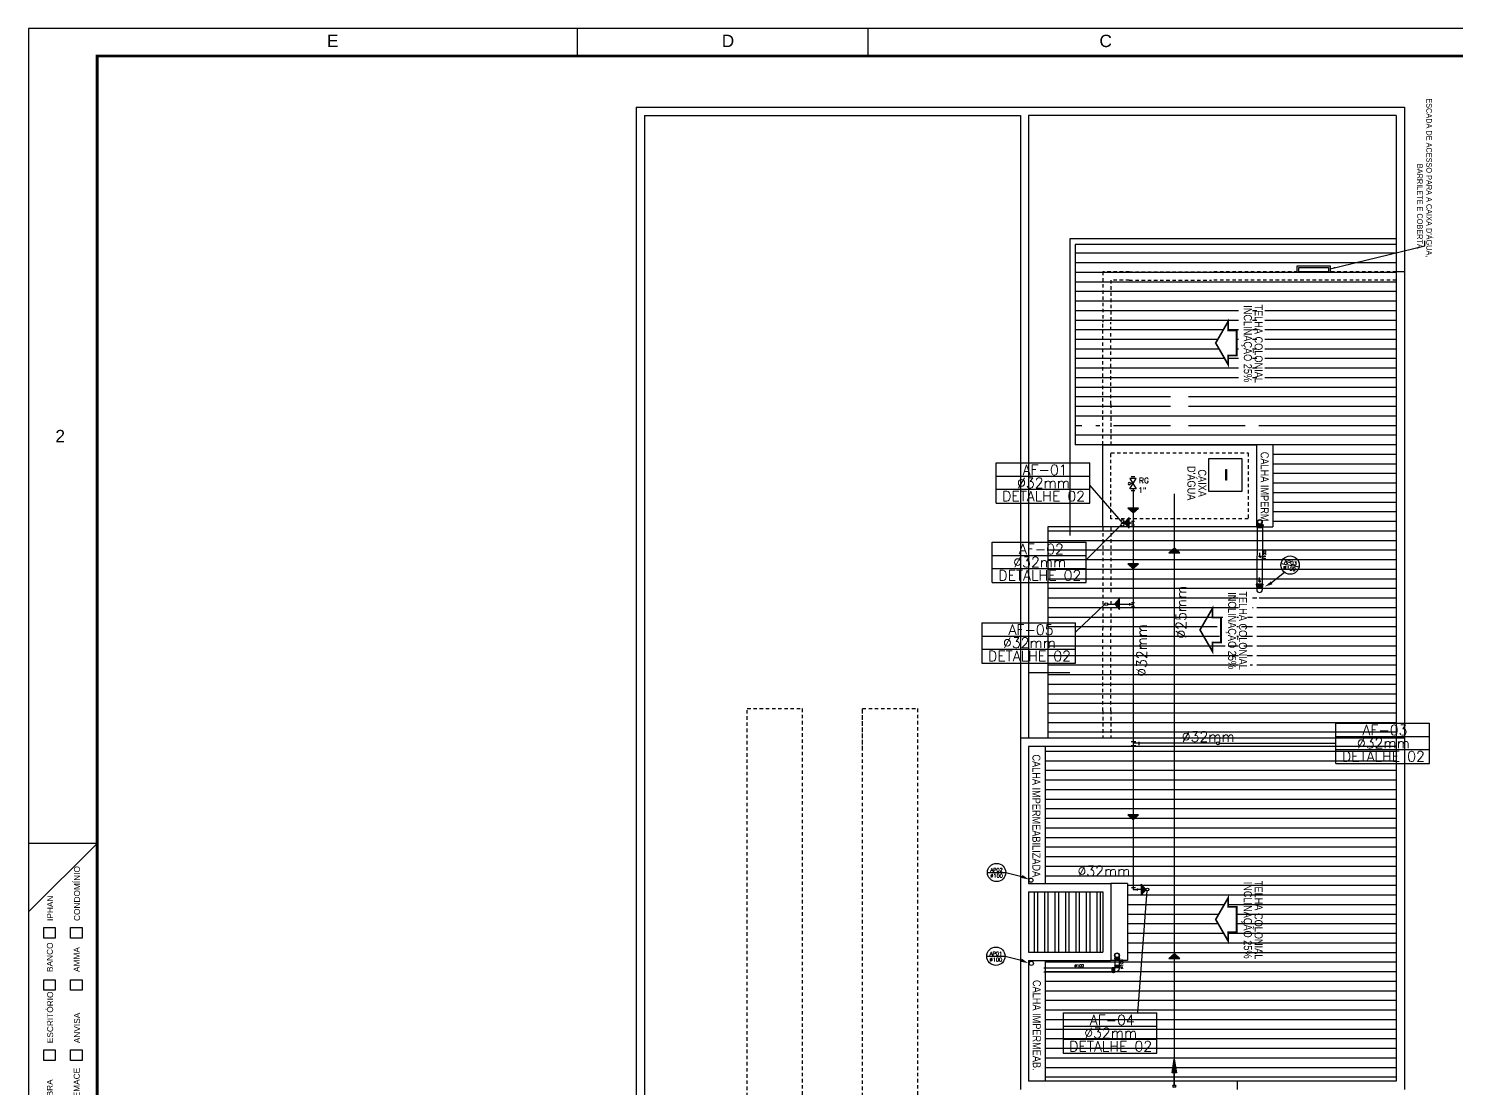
# Model space of a CAD drawing. Header units: millimetres. Extents: x 2993 to 6523, y 1057 to 2221.
# Drawn here: x 3089.8 to 3141.9, y 1137.3 to 1176 of the extents above; entities that cross this region are included whole.
import ezdxf
from ezdxf.enums import TextEntityAlignment as Align

# ---------------------------------------------------------------- set-up
doc = ezdxf.new("R2010")
doc.units = ezdxf.units.MM
doc.linetypes.add('HIDDEN2', pattern=[0.1875, 0.125, -0.0625])
for name, color, linetype in [('-HIDRO', 8, 'Continuous'), ('AR-MOB', 252, 'Continuous'), ('CONEXAO_AG_FRIA', 2, 'Continuous'), ('CONEXOES', 3, 'Continuous'), ('E-txt-g', 3, 'Continuous'), ('HIDRA', 4, 'Continuous'), ('PONTOS_ELETRICOS', 8, 'Continuous'), ("PRANCHA - PROJETU'S", 7, 'Continuous'), ('Texto-Tubos', 7, 'Continuous'), ('TigreCad', 3, 'Continuous'), ('Tinterno', 9, 'Continuous')]:
    doc.layers.add(name, color=color, linetype=linetype)
doc.layers.add('E-Txt-W', color=7, linetype='Continuous', lineweight=20)
doc.styles.add('ADITIVOCAD', font='ROMANS.shx')
doc.styles.add('ARIAL', font='arial.ttf', dxfattribs={"height": 2})
doc.styles.add('F2', font='ARIALN.TTF')
doc.styles.add('REG60', font='romans.shx', dxfattribs={"width": 0.8, "height": 0.15})
doc.styles.add('REG80', font='romans.shx', dxfattribs={"width": 0.8, "height": 0.2})
doc.styles.add('ROMANS', font='romans')
doc.styles.get("Standard").update_dxf_attribs({"font": 'arial.ttf'})
doc.styles.add('TCTUBOS-TXT', font='txt.shx')
doc.dimstyles.get("Standard").update_dxf_attribs({"dimtxt": 0.18, "dimasz": 0.18, "dimexe": 0.18, "dimexo": 0.0625, "dimgap": 0.09, "dimtad": 0, "dimtih": 1, "dimtoh": 1, "dimdec": 4, "dimzin": 0, "dimdsep": 46, "dimtxsty": 'Standard', "dimcen": 0.09, "dimadec": 0, "dimazin": 0, "dimtfac": 1, "dimtdec": 4, "dimtofl": 0, "dimtmove": 0, "dimatfit": 3, "dimfxl": 1, "dimtolj": 1, "dimtzin": 0, "dimarcsym": 0})
pattern_1 = [(360, (1064.3255, 11695.22378), (1e-16, 0.34925), [])]

# ---------------------------------------------------------------- blocks, each defined once
blk = doc.blocks.new('Seta')
at = {"color": 2, "const_width": 2}
blk.add_lwpolyline([(10, 15), (10, 26), (25, 0), (10, -26), (10, -15), (0, -15), (0, 15)], close=True, dxfattribs=at)
blk = doc.blocks.new('TXT-AMB75')
at = {"layer": 'E-txt-g', "style": 'REG80', "width": 0.8, "flags": 8}
blk.add_attdef('TXT', text='', height=0.2, dxfattribs=at).set_placement((0.005, 0.296), align=Align.CENTER)
at = {"layer": 'E-Txt-W', "style": 'REG60', "width": 0.8, "flags": 8}
blk.add_attdef('TXT', text='', height=0.15, dxfattribs=at).set_placement((0.005, 0.027), align=Align.CENTER)
blk = doc.blocks.new('Tsobe')
at = {"layer": 'PONTOS_ELETRICOS'}
blk.add_hatch(color=256, dxfattribs=at).paths.add_polyline_path([(0.242, 0.04), (0.242, 0), (0.242, -0.04), (0.492, 0)])
blk.add_lwpolyline([(0.025, 0), (0.242, 0), (0.242, 0.04), (0.492, 0), (0.242, -0.04), (0.242, 0)], dxfattribs=at)
blk.add_circle((0, 0), 0.025, dxfattribs=at)
blk = doc.blocks.new('j9n75s')
at = {"layer": 'TigreCad'}
for p, q in [((23, 38), (46, 38)), ((23, -38), (46, -38))]:
    blk.add_line(p, q, dxfattribs=at)
for radius in [44.3, 39.8]:
    blk.add_circle((0, 0), radius, dxfattribs=at)
at = {"layer": 'Tinterno'}
blk.add_line((46, -38), (46, 38), dxfattribs=at)
blk.add_circle((0, 0), 38, dxfattribs=at)
blk = doc.blocks.new('11030904p')
at = {"layer": 'TigreCad'}
for p, q in [((0, -40), (0, 40)), ((0, 40), (5, 40)), ((6, 41), (6, 44)), ((7, 44), (16, 44)), ((7, -43), (7, 43)), ((16, -43), (16, 43)), ((17, 41), (17, 43)), ((18, 40), (27, 40)), ((27, 40), (45, 40)), ((27, 40), (27, 40)), ((45, 40), (46, 38)), ((46, 38), (46, -38)), ((0, -40), (5, -40)), ((6, -41), (6, -44)), ((7, -44), (16, -44)), ((17, -41), (17, -43)), ((18, -40), (27, -40)), ((27, -40), (45, -40)), ((27, -40), (27, -40)), ((45, -40), (46, -38))]:
    blk.add_line(p, q, dxfattribs=at)
for centre, start, end in [((5, 41), 270, 345), ((7, 43), 90, 165), ((16, 43), 5, 90), ((18, 41), 185, 270), ((5, -41), 15, 90), ((7, -43), 195, 270), ((16, -43), 270, 355), ((18, -41), 90, 175)]:
    blk.add_arc(centre, 1, start, end, dxfattribs=at)
at = {"layer": 'Tinterno'}
for p, q in [((5, -40), (5, 40)), ((17, -40), (17, 40)), ((27, 40), (27, -40)), ((27, 40), (27, -40)), ((45, 40), (45, -40))]:
    blk.add_line(p, q, dxfattribs=at)
blk = doc.blocks.new('j9n75p')
at = {"layer": 'TigreCad'}
for p, q in [((41, 38), (35, 38)), ((43, 40), (41, 38)), ((61, 40), (43, 40)), ((43, 40), (43, -40)), ((70, 40), (61, 40)), ((61, 40), (61, 40)), ((61, 40), (61, -40)), ((71, 41), (71, 43)), ((81, 44), (72, 44)), ((72, 43), (72, -43)), ((81, 43), (81, -43)), ((82, 41), (82, 44)), ((88, 40), (83, 40)), ((88, 40), (88, -40)), ((-38, -36), (-38, -46)), ((38, -39), (38, -46)), ((41, -38), (39, -38)), ((43, -40), (41, -38)), ((61, -40), (43, -40)), ((70, -40), (61, -40)), ((61, -40), (61, -40)), ((71, -41), (71, -43)), ((81, -44), (72, -44)), ((82, -41), (82, -44)), ((88, -40), (83, -40))]:
    blk.add_line(p, q, dxfattribs=at)
for centre, radius, start, end in [((36, -36), 73.7, 90, 180), ((70, 41), 1, 270, 355), ((72, 43), 1, 90, 175), ((81, 43), 1, 15, 90), ((83, 41), 1, 195, 270), ((39, -39), 1.5, 90, 180), ((70, -41), 1, 5, 90), ((72, -43), 1, 185, 270), ((81, -43), 1, 270, 345), ((83, -41), 1, 90, 165)]:
    blk.add_arc(centre, radius, start, end, dxfattribs=at)
at = {"layer": 'Tinterno'}
for p, q in [((41, 38), (41, -38)), ((61, 40), (61, -40)), ((70, 40), (70, -40)), ((71, 40), (71, -40)), ((83, 40), (83, -40)), ((38, -46), (-38, -46))]:
    blk.add_line(p, q, dxfattribs=at)
blk = doc.blocks.new('Adh_Afn')
blk.add_line((-0.25, 0), (0.25, 0))
blk.add_circle((0, 0), 0.25)
at = {"flags": 8}
for tag, p in [('$AF', (0, 0.07)), ('$DIAM', (0, -0.091))]:
    blk.add_attdef(tag, text='', height=0.1, dxfattribs=at).set_placement(p, align=Align.MIDDLE)
blk = doc.blocks.new('ADFSGASDFG')
at = {"layer": "PRANCHA - PROJETU'S", "color": 1}
for p, q in [((360.678, 107.346), (276.578, 107.346)), ((276.578, 107.346), (276.578, 47.946)), ((296.578, 106.346), (296.578, 107.346)), ((307.178, 106.346), (307.178, 107.346)), ((279.078, 77.646), (276.578, 75.146)), ((279.078, 77.646), (276.578, 77.646))]:
    blk.add_line(p, q, dxfattribs=at)
at = {"layer": "PRANCHA - PROJETU'S", "color": 4, "const_width": 0.1}
blk.add_lwpolyline([(279.078, 106.346), (359.678, 106.346), (359.678, 48.946), (279.078, 48.946)], close=True, dxfattribs=at)
at = {"layer": "PRANCHA - PROJETU'S"}
for points in [[(277.13, 74.573), (277.548, 74.573), (277.548, 74.187), (277.13, 74.187)], [(278.109, 74.573), (278.526, 74.573), (278.526, 74.187), (278.109, 74.187)], [(277.13, 72.674), (277.548, 72.674), (277.548, 72.289), (277.13, 72.289)], [(278.109, 72.674), (278.526, 72.674), (278.526, 72.289), (278.109, 72.289)], [(277.13, 70.118), (277.548, 70.118), (277.548, 69.732), (277.13, 69.732)], [(278.109, 70.118), (278.526, 70.118), (278.526, 69.732), (278.109, 69.732)]]:
    blk.add_lwpolyline(points, close=True, dxfattribs=at)
at = {"layer": "PRANCHA - PROJETU'S", "color": 50, "linetype": 'Continuous', "style": 'ARIAL'}
for s, p in [('E', (287.661, 106.896)), ('D', (302.065, 106.896)), ('C', (315.828, 106.896)), ('2', (277.732, 92.496))]:
    blk.add_text(s, height=0.45, dxfattribs=at).set_placement(p, align=Align.MIDDLE)
at = {"layer": "PRANCHA - PROJETU'S", "color": 2, "style": 'ARIAL'}
for s, p in [('CONDOMÍNIO', (278.235, 74.816)), ('IPHAN', (277.256, 74.816)), ('BANCO', (277.245, 72.956)), ('AMMA', (278.224, 72.956)), ('ESCRITÓRIO', (277.256, 70.361)), ('ANVISA', (278.235, 70.361)), ('SEMACE', (278.224, 68.185)), ('OBRA', (277.245, 68.185))]:
    blk.add_text(s, height=0.2168, rotation=90, dxfattribs=at).set_placement(p, align=Align.TOP_LEFT)
blk = doc.blocks.new('setaa')
at = {"layer": 'HIDRA'}
blk.add_hatch(color=256, dxfattribs=at).paths.add_polyline_path([(3262.243, 1113.153), (3262.154, 1113.055), (3262.243, 1112.956)])
for p, q in [((3262.154, 1113.055), (3262.243, 1113.153)), ((3262.154, 1113.055), (3262.243, 1112.956)), ((3262.243, 1112.956), (3262.243, 1113.153))]:
    blk.add_line(p, q, dxfattribs=at)
blk = doc.blocks.new('11031030p')
at = {"layer": 'TigreCad'}
for p, q in [((0, -53), (0, 53)), ((0, 53), (4, 53)), ((6, 57), (5, 54)), ((7, 58), (17, 58)), ((7, -57), (7, 57)), ((17, -57), (17, 57)), ((18, 57), (18, 54)), ((19, 53), (31, 53)), ((31, 53), (31, 53)), ((51, 53), (31, 53)), ((51, 53), (53, 51)), ((53, -51), (53, 51)), ((0, -53), (4, -53)), ((6, -57), (5, -54)), ((7, -58), (17, -58)), ((18, -57), (18, -54)), ((19, -53), (31, -53)), ((31, -53), (31, -53)), ((31, -53), (51, -53)), ((51, -53), (53, -51))]:
    blk.add_line(p, q, dxfattribs=at)
for centre, start, end in [((4, 54), 270, 345), ((7, 57), 90, 165), ((17, 57), 5, 90), ((19, 54), 185, 270), ((4, -54), 15, 90), ((7, -57), 195, 270), ((17, -57), 270, 355), ((19, -54), 90, 175)]:
    blk.add_arc(centre, 1, start, end, dxfattribs=at)
at = {"layer": 'Tinterno'}
for p, q in [((5, -53), (5, 53)), ((18, -53), (18, 53)), ((31, 53), (31, -53)), ((31, 53), (31, -53)), ((51, 53), (51, -53))]:
    blk.add_line(p, q, dxfattribs=at)
blk = doc.blocks.new('j9n100d')
at = {"layer": 'TigreCad'}
for p, q in [((55, 51), (0, 51)), ((57, 53), (55, 51)), ((57, 53), (57, -53)), ((77, 53), (57, 53)), ((77, 53), (77, -53)), ((89, 53), (77, 53)), ((77, 53), (77, 53)), ((90, 57), (90, 54)), ((101, 58), (91, 58)), ((91, 57), (91, -57)), ((101, 57), (101, -57)), ((102, 57), (103, 54)), ((108, 53), (104, 53)), ((108, 53), (108, -53)), ((55, -51), (0, -51)), ((57, -53), (55, -51)), ((77, -53), (57, -53)), ((89, -53), (77, -53)), ((77, -53), (77, -53)), ((90, -57), (90, -54)), ((101, -58), (91, -58)), ((102, -57), (103, -54)), ((108, -53), (104, -53))]:
    blk.add_line(p, q, dxfattribs=at)
for centre, radius, start, end in [((0, 0), 50.8, 90, 270), ((89, 54), 1, 270, 355), ((91, 57), 1, 90, 175), ((101, 57), 1, 15, 90), ((104, 54), 1, 195, 270), ((89, -54), 1, 5, 90), ((91, -57), 1, 185, 270), ((101, -57), 1, 270, 345), ((104, -54), 1, 90, 165)]:
    blk.add_arc(centre, radius, start, end, dxfattribs=at)
at = {"layer": 'Tinterno'}
for p, q in [((55, 51), (55, -51)), ((77, 53), (77, -53)), ((90, 53), (90, -53)), ((103, 53), (103, -53))]:
    blk.add_line(p, q, dxfattribs=at)
blk = doc.blocks.new('seta completa')
at = {"layer": 'HIDRA'}
blk.add_hatch(color=256, dxfattribs=at).paths.add_polyline_path([(3287.061, 1108.006), (3287.038, 1107.982), (3287.061, 1107.957)])
for p, q in [((3287.038, 1107.982), (3287.061, 1107.957)), ((3287.061, 1107.957), (3287.061, 1108.006)), ((3287.061, 1107.982), (3287.13, 1107.982))]:
    blk.add_line(p, q, dxfattribs=at)

msp = doc.modelspace()

# ---------------------------------------------------------------- hatches: boundary and pattern name
at = {"layer": 'AR-MOB', "linetype": 'Continuous'}
h = msp.add_hatch(dxfattribs=at)
h.set_pattern_fill('ANSI31', color=256, scale=0.11, angle=-45, style=0)
h.set_pattern_definition(pattern_1)
h.paths.add_polyline_path([(3139.662, 1168.092), (3127.962, 1168.092), (3127.962, 1160.792), (3135.162, 1160.792), (3135.162, 1157.792), (3126.962, 1157.792), (3126.962, 1150.092), (3139.662, 1150.092)])
h.paths.add_polyline_path([(3134.417, 1155.539), (3134.417, 1152.529), (3133.927, 1154.014), (3134.87, 1155.539)], flags=16)
h.paths.add_polyline_path([(3133.911, 1155.545), (3133.911, 1152.522), (3134.573, 1152.522), (3134.573, 1155.545)], flags=16)
h.paths.add_polyline_path([(3133.538, 1154.517), (3133.538, 1154.853), (3133.079, 1154.058), (3133.538, 1153.264), (3133.538, 1153.6), (3133.844, 1153.6), (3133.844, 1154.517)], flags=16)
h.paths.add_polyline_path([(3134.417, 1165.978), (3134.417, 1162.968), (3134.87, 1162.968), (3134.87, 1165.978)], flags=16)
h.paths.add_polyline_path([(3133.911, 1165.985), (3133.911, 1162.961), (3134.573, 1162.961), (3134.573, 1165.985)], flags=16)
h.paths.add_polyline_path([(3133.538, 1164.956), (3133.538, 1165.292), (3133.079, 1164.498), (3133.538, 1163.703), (3133.538, 1164.039), (3133.844, 1164.039), (3133.844, 1164.956)], flags=16)
h.paths.add_polyline_path([(3131.437, 1161.335), (3132.093, 1161.335), (3132.093, 1161.834), (3131.437, 1161.834)], flags=16)
h.paths.add_polyline_path([(3134.154, 1161.335), (3134.656, 1161.335), (3134.656, 1161.834), (3134.154, 1161.834)], flags=16)
h.paths.add_polyline_path([(3131.437, 1162.071), (3132.093, 1162.071), (3132.093, 1162.571), (3131.437, 1162.571)], flags=16)
h.paths.add_polyline_path([(3128.854, 1161.335), (3129.356, 1161.335), (3129.356, 1161.834), (3128.854, 1161.834)], flags=16)
h.paths.add_polyline_path([(3128.205, 1161.335), (3128.707, 1161.335), (3128.707, 1161.834), (3128.205, 1161.834)], flags=16)
h = msp.add_hatch(dxfattribs=at)
h.set_pattern_fill('ANSI31', color=256, scale=0.11, angle=-45, style=0)
h.set_pattern_definition(pattern_1)
h.paths.add_polyline_path([(3133.862, 1137.592), (3139.662, 1137.592), (3139.662, 1149.792), (3126.862, 1149.792), (3126.862, 1144.792), (3129.262, 1144.792), (3129.862, 1144.792), (3129.862, 1141.992), (3129.262, 1141.992), (3126.862, 1141.992), (3126.862, 1137.592)])
h.paths.add_polyline_path([(3133.538, 1142.691), (3133.079, 1143.486), (3133.538, 1144.28), (3133.538, 1143.944), (3133.844, 1143.944), (3133.844, 1143.027), (3133.538, 1143.027)], flags=16)
h.paths.add_polyline_path([(3134.417, 1144.966), (3134.417, 1141.956), (3134.87, 1141.956), (3134.87, 1144.966)], flags=24)
h.paths.add_polyline_path([(3133.911, 1144.973), (3133.911, 1141.949), (3134.573, 1141.949), (3134.573, 1144.973)], flags=24)
h = msp.add_hatch(dxfattribs=at)
h.set_pattern_fill('ANSI32', color=256, scale=0.04, angle=45, style=0)
h.set_pattern_definition([(90, (1113.2667, 11695.22378), (-0.381, 1e-16), []), (90, (1113.3937, 11695.35078), (-0.381, 1e-16), [])])
h.paths.add_polyline_path([(3128.812, 1142.292), (3128.962, 1142.292), (3128.962, 1144.492), (3128.812, 1144.492), (3126.412, 1144.492), (3126.262, 1144.492), (3126.262, 1142.292), (3126.412, 1142.292)])

# ---------------------------------------------------------------- linework, layer by layer
for p, q in [((3130.187, 1159.561), (3129.957, 1159.561)), ((3129.957, 1159.188), (3130.187, 1159.561)), ((3129.957, 1159.561), (3130.187, 1159.188)), ((3130.072, 1159.374), (3129.981, 1159.374)), ((3130.005, 1159.628), (3130.139, 1159.628)), ((3130.187, 1159.188), (3129.957, 1159.188)), ((3130.005, 1159.121), (3130.139, 1159.121))]:
    msp.add_line(p, q)
at = {"extrusion": (0, 0, -1)}
msp.add_ellipse((3129.937, 1159.374), major_axis=(0.031, 0.031), ratio=1, start_param=2.356194490186756, end_param=8.639379797366342, dxfattribs=at)
at = {"layer": 'AR-MOB', "linetype": 'Continuous'}
for p, q in [((3111.962, 1173.092), (3139.962, 1173.092)), ((3111.962, 1173.092), (3111.962, 1123.092)), ((3111.962, 1173.092), (3111.962, 1123.092)), ((3139.962, 1173.092), (3139.962, 1167.092)), ((3112.262, 1172.792), (3125.962, 1172.792)), ((3112.262, 1172.792), (3112.262, 1167.092)), ((3112.262, 1172.792), (3112.262, 1123.392)), ((3125.962, 1172.792), (3125.962, 1150.092)), ((3125.962, 1172.792), (3125.962, 1150.092)), ((3126.262, 1172.792), (3126.262, 1150.092)), ((3139.662, 1172.792), (3126.262, 1172.792)), ((3139.662, 1172.792), (3139.662, 1168.092)), ((3139.662, 1172.792), (3139.662, 1168.292)), ((3127.762, 1168.292), (3127.762, 1157.481)), ((3139.662, 1168.292), (3127.762, 1168.292)), ((3127.962, 1168.092), (3127.962, 1160.792)), ((3139.662, 1168.092), (3127.962, 1168.092)), ((3139.662, 1168.092), (3139.662, 1168.092)), ((3139.662, 1168.092), (3139.662, 1150.092)), ((3139.962, 1167.092), (3139.662, 1167.092)), ((3139.962, 1167.092), (3139.962, 1150.092)), ((3128.962, 1160.792), (3127.962, 1160.792)), ((3135.162, 1160.792), (3135.162, 1157.792)), ((3126.962, 1157.792), (3126.962, 1150.092)), ((3128.962, 1157.792), (3126.962, 1157.792)), ((3134.562, 1157.792), (3135.162, 1157.792)), ((3126.262, 1152.492), (3127.762, 1152.492)), ((3125.962, 1150.092), (3125.962, 1137.292)), ((3125.962, 1150.092), (3125.962, 1137.292)), ((3139.662, 1150.092), (3125.962, 1150.092)), ((3139.662, 1150.149), (3139.662, 1137.592)), ((3139.662, 1150.092), (3139.662, 1137.592)), ((3139.962, 1150.092), (3139.662, 1150.092)), ((3139.962, 1150.092), (3139.962, 1137.292)), ((3126.262, 1149.792), (3126.262, 1144.792)), ((3139.662, 1149.792), (3126.262, 1149.792)), ((3126.862, 1149.792), (3126.862, 1144.792)), ((3126.262, 1144.792), (3129.262, 1144.792)), ((3129.262, 1144.792), (3129.262, 1141.992)), ((3129.862, 1144.792), (3129.862, 1141.992)), ((3126.262, 1144.492), (3126.262, 1142.292)), ((3126.262, 1144.492), (3128.962, 1144.492)), ((3128.962, 1144.492), (3128.962, 1142.292)), ((3126.262, 1142.292), (3128.962, 1142.292)), ((3126.262, 1141.992), (3126.262, 1137.592)), ((3126.262, 1141.992), (3129.262, 1141.992)), ((3126.862, 1141.992), (3126.862, 1137.592)), ((3133.862, 1137.592), (3126.262, 1137.592)), ((3139.662, 1137.592), (3133.862, 1137.592)), ((3133.862, 1137.592), (3133.862, 1137.292))]:
    msp.add_line(p, q, dxfattribs=at)
at = {"layer": 'AR-MOB', "linetype": 'HIDDEN2'}
for p, q in [((3128.962, 1167.092), (3128.962, 1165.261)), ((3129.929, 1167.092), (3128.962, 1167.092)), ((3129.929, 1167.092), (3132.929, 1167.092)), ((3139.662, 1167.092), (3132.929, 1167.092)), ((3129.262, 1166.792), (3129.262, 1165.261)), ((3129.929, 1166.792), (3129.262, 1166.792)), ((3129.929, 1166.792), (3132.929, 1166.792)), ((3139.662, 1166.792), (3132.929, 1166.792)), ((3128.962, 1160.792), (3128.962, 1165.261)), ((3129.262, 1162.261), (3129.262, 1165.261)), ((3129.262, 1162.261), (3129.262, 1160.792)), ((3129.262, 1161.792), (3129.262, 1160.792)), ((3137.662, 1160.792), (3134.562, 1160.792)), ((3128.962, 1157.792), (3128.962, 1154.092)), ((3129.262, 1157.792), (3129.262, 1155.392)), ((3129.262, 1157.792), (3129.262, 1155.392)), ((3129.262, 1155.092), (3129.262, 1154.092)), ((3129.262, 1155.092), (3129.262, 1154.092)), ((3128.962, 1151.092), (3128.962, 1154.092)), ((3129.262, 1151.092), (3129.262, 1154.092)), ((3128.962, 1151.092), (3128.962, 1150.092)), ((3129.262, 1151.092), (3129.262, 1150.092)), ((3129.262, 1151.092), (3129.262, 1150.092))]:
    msp.add_line(p, q, dxfattribs=at)
at = {"layer": 'AR-MOB'}
for p, q in [((3135.162, 1160.792), (3134.562, 1160.792)), ((3129.862, 1144.792), (3129.262, 1144.792)), ((3129.862, 1141.992), (3129.262, 1141.992))]:
    msp.add_line(p, q, dxfattribs=at)
msp.add_lwpolyline([(3136.052, 1167.092), (3136.052, 1167.312), (3137.252, 1167.312), (3137.252, 1167.092)], dxfattribs=at)
for points in [[(3136.112, 1167.092), (3136.112, 1167.252), (3137.192, 1167.252), (3137.192, 1167.092)], [(3134.562, 1160.792), (3134.562, 1157.792), (3128.962, 1157.792), (3128.962, 1160.792)], [(3134.034, 1160.291), (3134.034, 1159.091), (3132.834, 1159.091), (3132.834, 1160.291)], [(3133.478, 1159.887), (3133.478, 1159.499), (3133.452, 1159.499), (3133.452, 1159.887)]]:
    msp.add_lwpolyline(points, close=True, dxfattribs=at)
at = {"layer": 'AR-MOB', "linetype": 'HIDDEN2'}
msp.add_lwpolyline([(3134.262, 1160.492), (3134.262, 1158.092), (3129.262, 1158.092), (3129.262, 1160.492)], close=True, dxfattribs=at)
for points in [[(3118.014, 1151.171), (3118.014, 1123.092), (3116.012, 1123.092), (3116.012, 1151.171), (3118.014, 1151.171), (3118.014, 1149.685)], [(3120.21, 1149.685), (3120.21, 1151.171), (3122.212, 1151.171), (3122.212, 1123.092), (3120.21, 1123.092), (3120.21, 1151.171)]]:
    msp.add_lwpolyline(points, dxfattribs=at)
at = {"layer": 'CONEXOES'}
for p, q in [((3129.684, 1157.956), (3129.684, 1157.942)), ((3129.684, 1157.929), (3129.684, 1157.942)), ((3129.723, 1157.942), (3129.684, 1157.942)), ((3129.723, 1157.962), (3129.723, 1157.92)), ((3129.942, 1157.974), (3129.942, 1157.897)), ((3129.942, 1157.942), (3130.072, 1157.942)), ((3130.007, 1157.999), (3130.117, 1157.999)), ((3130.007, 1157.87), (3130.117, 1157.87)), ((3130.072, 1157.999), (3130.072, 1157.87)), ((3129.942, 1155.009), (3129.942, 1154.932)), ((3129.942, 1154.977), (3130.072, 1154.977)), ((3130.007, 1155.034), (3130.117, 1155.034)), ((3130.007, 1154.905), (3130.117, 1154.905)), ((3130.072, 1155.034), (3130.072, 1154.905)), ((3130.002, 1149.978), (3130.172, 1149.978)), ((3130.072, 1149.978), (3130.072, 1149.822)), ((3130.274, 1149.909), (3130.072, 1149.909)), ((3130.274, 1149.965), (3130.274, 1149.835)), ((3130.004, 1149.822), (3130.172, 1149.822)), ((3130.014, 1144.65), (3130.156, 1144.65)), ((3130.072, 1144.65), (3130.072, 1144.576)), ((3130.072, 1144.576), (3130.219, 1144.576)), ((3130.219, 1144.618), (3130.219, 1144.535))]:
    msp.add_line(p, q, dxfattribs=at)
at = {"layer": 'HIDRA'}
for p, q in [((3125.075, 1160.129), (3128.491, 1160.129)), ((3125.075, 1158.662), (3125.075, 1160.129)), ((3128.491, 1158.662), (3128.491, 1160.129)), ((3125.075, 1159.645), (3128.491, 1159.645)), ((3129.632, 1158.008), (3128.491, 1159.32)), ((3125.075, 1159.17), (3128.491, 1159.17)), ((3130.072, 1159.188), (3130.072, 1155.034)), ((3131.572, 1158.999), (3131.572, 1137.409)), ((3125.075, 1158.662), (3128.491, 1158.662)), ((3128.354, 1156.592), (3129.632, 1157.876)), ((3129.723, 1157.942), (3130.072, 1157.942)), ((3124.938, 1157.24), (3128.354, 1157.24)), ((3124.938, 1155.773), (3124.938, 1157.24)), ((3128.354, 1155.773), (3128.354, 1157.24)), ((3124.938, 1156.756), (3128.354, 1156.756)), ((3124.938, 1156.281), (3128.354, 1156.281)), ((3124.938, 1155.773), (3128.354, 1155.773)), ((3135.589, 1156.137), (3135.118, 1155.756)), ((3127.977, 1153.961), (3129.04, 1154.977)), ((3129.145, 1154.977), (3129.942, 1154.977)), ((3130.072, 1154.905), (3130.072, 1149.978)), ((3124.562, 1154.3), (3127.977, 1154.3)), ((3124.562, 1154.3), (3124.562, 1152.833)), ((3127.977, 1152.833), (3127.977, 1154.3)), ((3124.562, 1153.816), (3127.977, 1153.816)), ((3124.562, 1153.341), (3127.977, 1153.341)), ((3124.562, 1152.833), (3127.977, 1152.833)), ((3137.458, 1149.175), (3137.458, 1150.642)), ((3137.458, 1150.642), (3140.874, 1150.642)), ((3140.874, 1149.175), (3140.874, 1150.642)), ((3133.108, 1149.909), (3130.274, 1149.909)), ((3133.213, 1149.909), (3137.458, 1149.909)), ((3137.458, 1150.158), (3140.874, 1150.158)), ((3130.072, 1149.822), (3130.072, 1144.65)), ((3137.458, 1149.683), (3140.874, 1149.683)), ((3137.458, 1149.175), (3140.874, 1149.175)), ((3125.427, 1145.197), (3126.016, 1145.054)), ((3130.538, 1144.576), (3130.219, 1144.576)), ((3130.247, 1140.076), (3130.587, 1144.524)), ((3125.404, 1142.146), (3125.992, 1142.002)), ((3127.521, 1140.076), (3130.936, 1140.076)), ((3127.521, 1140.076), (3127.521, 1138.609)), ((3130.936, 1138.609), (3130.936, 1140.076)), ((3127.521, 1139.592), (3130.936, 1139.592)), ((3127.521, 1139.117), (3130.936, 1139.117)), ((3127.521, 1138.609), (3130.936, 1138.609))]:
    msp.add_line(p, q, dxfattribs=at)
for centre, radius in [((3129.684, 1158.008), 0.0527), ((3129.684, 1157.876), 0.0527), ((3129.093, 1154.977), 0.0527), ((3133.16, 1149.909), 0.0527), ((3126.352, 1144.918), 0.075), ((3130.59, 1144.576), 0.0527), ((3126.363, 1141.887), 0.075)]:
    msp.add_circle(centre, radius, dxfattribs=at)
for points in [[(3134.873, 1155.619), (3135.148, 1155.704), (3135.089, 1155.809)], [(3126.274, 1144.942), (3126.039, 1145.109), (3125.992, 1144.999)], [(3126.25, 1141.89), (3126.016, 1142.057), (3125.968, 1141.947)]]:
    msp.add_solid(points, dxfattribs=at)
at = {"layer": 'TigreCad'}
for p, q in [((3134.587, 1157.779), (3134.575, 1155.721)), ((3134.79, 1157.778), (3134.778, 1155.721)), ((3129.301, 1141.712), (3126.819, 1141.712)), ((3129.408, 1141.992), (3129.408, 1141.813)), ((3129.559, 1141.992), (3129.559, 1141.813)), ((3129.301, 1141.561), (3126.819, 1141.561))]:
    msp.add_line(p, q, dxfattribs=at)

# ---------------------------------------------------------------- block references
at = {"layer": '-HIDRO', "xscale": 2, "yscale": 2, "zscale": 2, "rotation": 90}
msp.add_blockref('Tsobe', (3131.572, 1137.409), dxfattribs=at)
at = {"layer": 'AR-MOB'}
ref = msp.add_blockref('TXT-AMB75', (3134.065, 1164.481), dxfattribs=dict(at, xscale=1.458, yscale=1.458, zscale=1.458, rotation=270))
ref.add_attrib('TXT', 'TELHA COLONIAL', dxfattribs={"layer": 'E-txt-g', "color": 2, "height": 0.2916, "rotation": 270, "style": 'F2'}).set_placement((3134.498, 1164.473), align=Align.CENTER)
ref.add_attrib('TXT', 'INCLINAÇÃO 25%', dxfattribs={"layer": 'E-Txt-W', "color": 2, "height": 0.2916, "rotation": 270, "style": 'F2'}).set_placement((3134.105, 1164.473), align=Align.CENTER)
at = {"layer": 'AR-MOB', "xscale": -0.03057599999997219, "yscale": 0.03057599999997219, "zscale": 0.03057599999997219}
for p in [(3133.844, 1164.498), (3133.273, 1154.039), (3133.844, 1143.486)]:
    msp.add_blockref('Seta', p, dxfattribs=at)
at = {"layer": 'AR-MOB'}
ref = msp.add_blockref('TXT-AMB75', (3134.679, 1159.222), dxfattribs=dict(at, xscale=1.458, yscale=1.458, zscale=1.458, rotation=270))
ref.add_attrib('TXT', 'CALHA IMPERM.', dxfattribs={"layer": 'E-Txt-W', "color": 2, "height": 0.2916, "rotation": 270, "style": 'F2'}).set_placement((3134.719, 1159.215), align=Align.CENTER)
ref = msp.add_blockref('TXT-AMB75', (3132.011, 1159.397), dxfattribs=dict(at, xscale=1.458, yscale=1.458, zscale=1.458, rotation=270))
ref.add_attrib('TXT', 'CAIXA', dxfattribs={"layer": 'E-txt-g', "color": 2, "height": 0.2916, "rotation": 270, "style": 'F2'}).set_placement((3132.443, 1159.389), align=Align.CENTER)
ref.add_attrib('TXT', "D'ÁGUA", dxfattribs={"layer": 'E-Txt-W', "color": 2, "height": 0.2916, "rotation": 270, "style": 'F2'}).set_placement((3132.05, 1159.389), align=Align.CENTER)
ref = msp.add_blockref('TXT-AMB75', (3133.494, 1154.022), dxfattribs=dict(at, xscale=1.458, yscale=1.458, zscale=1.458, rotation=270))
ref.add_attrib('TXT', 'TELHA COLONIAL', dxfattribs={"layer": 'E-txt-g', "color": 2, "height": 0.2916, "rotation": 270, "style": 'F2'}).set_placement((3133.927, 1154.014), align=Align.CENTER)
ref.add_attrib('TXT', 'INCLINAÇÃO 25%', dxfattribs={"layer": 'E-Txt-W', "color": 2, "height": 0.2916, "rotation": 270, "style": 'F2'}).set_placement((3133.534, 1154.014), align=Align.CENTER)
ref = msp.add_blockref('TXT-AMB75', (3126.361, 1147.272), dxfattribs=dict(at, xscale=1.458, yscale=1.458, zscale=1.458, rotation=270))
ref.add_attrib('TXT', 'CALHA IMPERMEABILIZADA', dxfattribs={"layer": 'E-Txt-W', "color": 2, "height": 0.2916, "rotation": 270, "style": 'F2'}).set_placement((3126.4, 1147.264), align=Align.CENTER)
ref = msp.add_blockref('TXT-AMB75', (3134.065, 1143.469), dxfattribs=dict(at, xscale=1.458, yscale=1.458, zscale=1.458, rotation=270))
ref.add_attrib('TXT', 'TELHA COLONIAL', dxfattribs={"layer": 'E-txt-g', "color": 2, "height": 0.2916, "rotation": 270, "style": 'F2'}).set_placement((3134.498, 1143.461), align=Align.CENTER)
ref.add_attrib('TXT', 'INCLINAÇÃO 25%', dxfattribs={"layer": 'E-Txt-W', "color": 2, "height": 0.2916, "rotation": 270, "style": 'F2'}).set_placement((3134.105, 1143.461), align=Align.CENTER)
ref = msp.add_blockref('TXT-AMB75', (3126.376, 1139.635), dxfattribs=dict(at, xscale=1.458, yscale=1.458, zscale=1.458, rotation=270))
ref.add_attrib('TXT', 'CALHA IMPERMEAB.', dxfattribs={"layer": 'E-Txt-W', "color": 2, "height": 0.2916, "rotation": 270, "style": 'F2'}).set_placement((3126.416, 1139.627), align=Align.CENTER)
at = {"layer": 'HIDRA'}
for name, p, xscale, yscale, zscale, rotation in [('setaa', (5356.181, -5366.005), 2, 2, 2, 90), ('11031030p', (3134.689, 1157.884), 0.001999999999999999, 0.002, 0.002, 269.6566012576309), ('setaa', (905.463, 7681.339), 2, 2, 2, 270), ('seta completa', (5342.812, -5420.047), 2, 2, 2, 89.93166406344658), ('setaa', (5356.181, -5368.036), 2, 2, 2, 89.99999999999999), ('seta completa', (5342.796, -5420.945), 2, 2, 2, 89.93166406344658), ('setaa', (5356.181, -5377.191), 2, 2, 2, 89.99999999999999), ('setaa', (9654.848, 3370.686), 2, 2, 2, 180), ('setaa', (905.463, 7666.547), 2, 2, 2, 270), ('11030904p', (3129.394, 1141.637), 0.002, 0.002, 0.002, 180), ('11030904p', (3129.483, 1142.085), 0.002, 0.002, 0.002, 270)]:
    msp.add_blockref(name, p, dxfattribs=dict(at, xscale=xscale, yscale=yscale, zscale=zscale, rotation=rotation))
at = {"layer": 'HIDRA', "xscale": 2, "yscale": 2, "zscale": 2}
for p in [(-3394.565, -1068.167), (-3394.906, -1071.132)]:
    msp.add_blockref('setaa', p, dxfattribs=at)
at = {"layer": 'HIDRA'}
ref = msp.add_blockref('Adh_Afn', (3135.792, 1156.402), dxfattribs=dict(at, xscale=1.335253919870773, yscale=1.335253919870773, zscale=1.335253919870773, rotation=349.9786022335005))
ref.add_attrib('$AF', 'AP03', dxfattribs={"layer": '0', "height": 0.1335, "rotation": 349.9786, "style": 'ADITIVOCAD', "flags": 8}).set_placement((3135.808, 1156.494), align=Align.MIDDLE)
ref.add_attrib('$DIAM', '%%C100', dxfattribs={"layer": '0', "height": 0.1335, "rotation": 349.9786, "style": 'ADITIVOCAD', "flags": 8}).set_placement((3135.771, 1156.282), align=Align.MIDDLE)
ref = msp.add_blockref('Adh_Afn', (3125.094, 1145.197), dxfattribs=dict(at, xscale=1.335253919870773, yscale=1.335253919870773, zscale=1.335253919870773))
ref.add_attrib('$AF', 'AP02', dxfattribs={"layer": '0', "height": 0.1335, "style": 'ADITIVOCAD', "flags": 8}).set_placement((3125.094, 1145.291), align=Align.MIDDLE)
ref.add_attrib('$DIAM', '%%C100', dxfattribs={"layer": '0', "height": 0.1335, "style": 'ADITIVOCAD', "flags": 8}).set_placement((3125.094, 1145.076), align=Align.MIDDLE)
ref = msp.add_blockref('Adh_Afn', (3125.07, 1142.146), dxfattribs=dict(at, xscale=1.335253919870773, yscale=1.335253919870773, zscale=1.335253919870773))
ref.add_attrib('$AF', 'AP01', dxfattribs={"layer": '0', "height": 0.1335, "style": 'ADITIVOCAD', "flags": 8}).set_placement((3125.07, 1142.239), align=Align.MIDDLE)
ref.add_attrib('$DIAM', '%%C100', dxfattribs={"layer": '0', "height": 0.1335, "style": 'ADITIVOCAD', "flags": 8}).set_placement((3125.07, 1142.024), align=Align.MIDDLE)
at = {"layer": "PRANCHA - PROJETU'S", "color": 1}
msp.add_blockref('ADFSGASDFG', (2813.243, 1068.614), dxfattribs=at)
at = {"layer": 'TigreCad', "yscale": 0.002, "zscale": 0.002}
for name, p, xscale, rotation in [('j9n75s', (3134.689, 1157.976), 0.002, 270), ('j9n100d', (3134.676, 1155.505), 0.002, 90), ('j9n75s', (3129.483, 1142.177), 0.002, 270), ('j9n75p', (3129.486, 1141.637), -0.002, 270)]:
    msp.add_blockref(name, p, dxfattribs=dict(at, xscale=xscale, rotation=rotation))

# ---------------------------------------------------------------- texts
at = {"layer": 'AR-MOB', "linetype": 'Continuous', "style": 'F2'}
for s, p in [("ESCADA DE ACESSO PARA A CAIXA D'ÁGUA,", (3140.959, 1173.417)), ('BARRILETE E COBERTA', (3140.622, 1171.028))]:
    msp.add_text(s, height=0.20332, rotation=270, dxfattribs=at).set_placement(p, align=Align.TOP_LEFT)
at = {"layer": 'CONEXAO_AG_FRIA', "style": 'ROMANS'}
for s, p in [('RG', (3130.286, 1159.386)), ('1"', (3130.253, 1159.031))]:
    msp.add_text(s, height=0.2, rotation=0, dxfattribs=at).set_placement(p)
at = {"layer": 'HIDRA', "char_height": 0.375, "attachment_point": 5, "style": 'ADITIVOCAD'}
for s, insert in [('AF-01', (3126.863, 1159.874)), ('%%C32mm', (3126.807, 1159.4)), ('DETALHE 02', (3126.807, 1158.915)), ('%%C32mm', (3126.67, 1156.511)), ('AF-02', (3126.726, 1156.985)), ('DETALHE 02', (3126.67, 1156.027)), ('AF-05', (3126.35, 1154.045)), ('%%C32mm', (3126.294, 1153.571)), ('DETALHE 02', (3126.294, 1153.087)), ('AF-03', (3139.246, 1150.387)), ('%%C32mm', (3132.807, 1150.148)), ('%%C32mm', (3139.19, 1149.913)), ('DETALHE 02', (3139.19, 1149.429)), ('%%C32mm', (3129.008, 1145.249)), ('%%C32mm', (3129.253, 1139.347)), ('AF-04', (3129.309, 1139.821)), ('DETALHE 02', (3129.253, 1138.863))]:
    msp.add_mtext(s, dxfattribs=dict(at, insert=insert))
at = {"layer": 'HIDRA', "char_height": 0.375, "attachment_point": 5, "rotation": 90, "style": 'ADITIVOCAD'}
for s, insert in [('%%C25mm', (3131.819, 1154.688)), ('%%C32mm', (3130.38, 1153.293))]:
    msp.add_mtext(s, dxfattribs=dict(at, insert=insert))
at = {"layer": 'Texto-Tubos', "style": 'TCTUBOS-TXT'}
for rotation, p in [(89.6566, (3134.911, 1156.755)), (90, (3129.704, 1141.86))]:
    msp.add_text('%%C100', height=0.1, rotation=rotation, dxfattribs=at).set_placement(p, align=Align.CENTER)
msp.add_text('%%C100', height=0.1, dxfattribs=at).set_placement((3128.107, 1141.746), align=Align.CENTER)

# ---------------------------------------------------------------- leaders
at = {"layer": 'AR-MOB'}
msp.add_leader([(3137.252, 1167.202), (3140.704, 1168.034), (3140.701, 1168.219)], dimstyle='Standard', dxfattribs=at)

doc.saveas('drawing.dxf')
